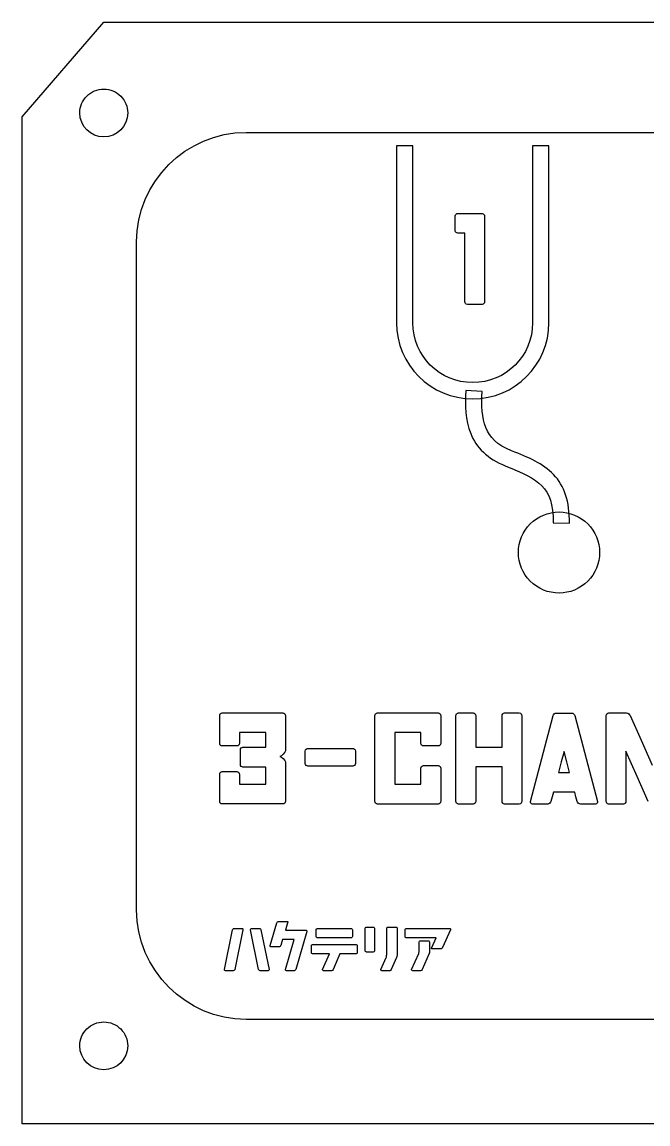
# Model space of a CAD drawing. Extents: x 36 to 171, y 10 to 513.
# Drawn here: x 36.4 to 82.5, y 10.3 to 91.6 of the extents above; entities that cross this region are included whole.
import ezdxf

# ---------------------------------------------------------------- set-up
doc = ezdxf.new("R2010")
doc.units = 0
doc.layers.add('Layer_1', color=7, linetype='CONTINUOUS')

msp = doc.modelspace()

# ---------------------------------------------------------------- linework, layer by layer
at = {"layer": 'Layer_1', "color": 7}
for points in [[(36.376434, 84.56527), (42.409731, 91.55846), (170.62037, 91.55846), (170.62037, 10.32862), (36.376434, 10.32862)], [(44.161511, 84.8555)], [(70.456188, 77.25979), (70.456188, 74.09143), (70.456188, 70.92306), (70.443898, 70.86386), (70.407028, 70.80246), (70.348928, 70.75216), (70.272958, 70.73536), (69.730002, 70.73536), (69.187045, 70.73536), (69.107725, 70.75216), (69.048515, 70.80246), (69.014995, 70.86396), (69.003825, 70.92316), (69.003825, 73.45919), (69.003825, 75.99522), (68.742401, 75.99522), (68.480978, 75.99522), (68.420648, 76.00752), (68.355848, 76.04442), (68.308928, 76.10252), (68.293288, 76.17842), (68.293288, 76.72138), (68.293288, 77.26434), (68.308928, 77.34254), (68.355848, 77.39844), (68.420648, 77.43534), (68.480978, 77.44764), (69.175873, 77.44764), (69.870768, 77.44764), (70.071863, 77.44764), (70.272958, 77.44764), (70.348928, 77.43084), (70.407018, 77.38054), (70.443888, 77.31904), (70.456178, 77.25984), (70.456179, 77.25979)], [(78.930724, 52.45322)], [(53.591183, 38.0929), (53.959857, 38.0929), (54.328531, 38.0929), (54.328531, 38.63362), (54.328531, 39.17434), (53.358806, 39.17434), (52.389081, 39.17434), (52.389081, 38.77662), (52.389081, 38.3789), (52.376791, 38.3186), (52.339921, 38.2538), (52.281821, 38.2069), (52.205851, 38.1913), (51.662894, 38.1913), (51.119938, 38.1913), (51.040618, 38.2069), (50.981408, 38.2538), (50.947888, 38.3186), (50.936718, 38.3789), (50.936718, 38.77662), (50.936718, 39.17434), (50.936718, 39.79997), (50.936718, 40.4256), (50.936718, 40.4326), (50.936718, 40.4396), (50.947888, 40.4988), (50.981408, 40.5602), (51.040618, 40.6105), (51.119938, 40.6273), (51.553409, 40.6273), (51.986881, 40.6273), (53.591172, 40.6273), (55.195464, 40.6273), (55.396559, 40.6273), (55.597654, 40.6273), (55.673624, 40.6105), (55.731714, 40.5602), (55.768584, 40.4987), (55.780874, 40.4395), (55.780874, 39.13238), (55.780874, 37.82527), (55.740654, 37.74037), (55.619997, 37.59289), (55.480348, 37.46106), (55.374214, 37.41416), (55.483702, 37.37506), (55.624466, 37.25775), (55.741771, 37.12257), (55.780871, 37.02091), (55.780871, 35.56185), (55.780871, 34.1028), (55.768581, 34.0436), (55.731711, 33.9822), (55.673611, 33.9319), (55.597641, 33.9151), (55.148549, 33.9151), (54.699437, 33.9151), (53.110786, 33.9151), (51.522135, 33.9151), (51.32104, 33.9151), (51.119945, 33.9151), (51.040625, 33.9319), (50.981415, 33.9822), (50.947895, 34.0437), (50.936725, 34.1029), (50.936725, 35.10837), (50.936725, 36.11385), (50.947895, 36.17305), (50.981415, 36.23445), (51.040625, 36.28465), (51.119945, 36.30145), (51.662901, 36.30145), (52.205858, 36.30145), (52.281828, 36.28465), (52.339918, 36.23445), (52.376788, 36.17295), (52.389078, 36.11375), (52.389078, 35.7406), (52.389078, 35.36746), (53.358803, 35.36746), (54.328528, 35.36746), (54.328528, 36.00426), (54.328528, 36.64106), (53.4884, 36.64106), (52.64827, 36.64106), (52.58794, 36.65336), (52.52314, 36.69026), (52.47622, 36.74836), (52.46058, 36.82426), (52.46058, 37.36722), (52.46058, 37.91018), (52.47622, 37.98838), (52.52314, 38.04428), (52.58794, 38.08118), (52.64827, 38.09348), (53.119726, 38.09344)], [(63.829156, 39.17438), (63.829156, 37.27068), (63.829156, 35.36698), (64.798881, 35.36698), (65.768606, 35.36698), (65.768606, 35.96356), (65.768606, 36.56014), (65.779776, 36.61934), (65.813296, 36.68074), (65.872506, 36.73104), (65.951826, 36.74784), (66.494782, 36.74784), (67.037739, 36.74784), (67.113709, 36.73104), (67.171799, 36.68074), (67.208669, 36.61924), (67.220959, 36.56004), (67.220959, 35.33113), (67.220959, 34.10222), (67.208669, 34.04302), (67.171799, 33.98162), (67.113699, 33.93142), (67.037729, 33.91462), (66.836646, 33.91462), (66.635551, 33.91462), (65.0469, 33.91462), (63.458249, 33.91462), (63.009137, 33.91462), (62.560025, 33.91462), (62.480705, 33.93142), (62.421495, 33.98162), (62.387975, 34.04312), (62.376805, 34.10232), (62.376805, 37.27068), (62.376805, 40.43904), (62.387975, 40.49824), (62.421495, 40.55964), (62.480705, 40.60994), (62.560025, 40.62674), (62.76112, 40.62674), (62.962215, 40.62674), (64.566506, 40.62674), (66.170798, 40.62674), (66.604269, 40.62674), (67.037741, 40.62674), (67.113711, 40.60994), (67.171801, 40.55964), (67.208671, 40.49814), (67.220961, 40.43894), (67.220961, 39.40889), (67.220961, 38.37884), (67.208671, 38.31854), (67.171801, 38.25374), (67.113701, 38.20674), (67.037731, 38.19114), (66.494774, 38.19114), (65.951818, 38.19114), (65.872498, 38.20674), (65.813288, 38.25374), (65.779768, 38.31854), (65.768598, 38.37884), (65.768598, 38.77656), (65.768598, 39.17428), (64.798873, 39.17428)], [(73.195715, 40.43904), (73.195715, 37.27068), (73.195715, 34.10232), (73.183425, 34.04312), (73.146555, 33.98172), (73.090695, 33.93152), (73.012495, 33.91472), (72.469538, 33.91472), (71.926582, 33.91472), (71.850612, 33.93152), (71.792522, 33.98172), (71.755652, 34.04322), (71.743362, 34.10242), (71.743362, 35.37378), (71.743362, 36.64515), (70.771402, 36.64515), (69.799443, 36.64515), (69.799443, 35.37378), (69.799443, 34.10242), (69.787153, 34.04322), (69.750283, 33.98182), (69.694423, 33.93162), (69.616223, 33.91482), (69.073261, 33.91482), (68.53031, 33.91482), (68.45434, 33.93162), (68.39625, 33.98182), (68.35938, 34.04332), (68.34709, 34.10252), (68.34709, 37.27088), (68.34709, 40.43924), (68.35938, 40.49844), (68.39625, 40.55984), (68.45769, 40.61014), (68.53478, 40.62694), (69.075502, 40.62694), (69.616224, 40.62694), (69.694434, 40.61014), (69.750294, 40.55984), (69.787164, 40.49834), (69.799454, 40.43914), (69.799454, 39.26832), (69.799454, 38.0975), (70.771413, 38.0975), (71.743373, 38.0975), (71.743373, 39.26832), (71.743373, 40.43914), (71.755663, 40.49834), (71.792533, 40.55974), (71.853973, 40.61004), (71.931063, 40.62684), (72.471785, 40.62684), (73.012507, 40.62684), (73.090717, 40.61004), (73.146577, 40.55974), (73.183447, 40.49824), (73.195737, 40.43904), (73.195731, 40.43904)], [(77.09696, 40.43011), (77.932621, 37.26622), (78.768283, 34.10232), (78.770483, 34.04312), (78.750363, 33.98172), (78.707913, 33.93152), (78.634173, 33.91472), (78.071106, 33.91472), (77.50804, 33.91472), (77.4276, 33.93152), (77.3561, 33.98172), (77.3047, 34.04322), (77.27566, 34.10242), (77.18405, 34.44875), (77.09244, 34.79508), (76.308217, 34.79508), (75.52395, 34.79508), (75.43234, 34.44875), (75.34073, 34.10242), (75.31168, 34.04322), (75.26029, 33.98182), (75.19102, 33.93162), (75.10835, 33.91482), (74.545284, 33.91482), (73.982218, 33.91482), (73.910718, 33.93162), (73.866028, 33.98182), (73.845918, 34.04332), (73.848118, 34.10252), (74.679311, 37.26642), (75.510504, 40.43031), (75.536204, 40.48951), (75.586474, 40.55091), (75.659084, 40.60111), (75.742874, 40.61791), (76.303705, 40.61791), (76.864537, 40.61791), (76.947207, 40.60111), (77.016467, 40.55091), (77.070087, 40.48941), (77.096897, 40.43021), (77.096898, 40.43021)], [(60.73676, 38.0125), (60.80156, 37.9991), (60.87083, 37.9589), (60.92781, 37.8997), (60.9468, 37.8204), (60.9468, 37.36012), (60.9468, 36.89983), (60.92781, 36.81933), (60.87083, 36.75683), (60.80156, 36.71993), (60.73676, 36.70763), (59.08778, 36.70763), (57.438801, 36.70763), (57.375121, 36.71993), (57.309211, 36.75683), (57.258941, 36.81713), (57.242181, 36.89983), (57.242181, 37.36012), (57.242181, 37.8204), (57.258941, 37.9031), (57.309211, 37.9634), (57.375121, 38.0003), (57.438801, 38.0126), (59.08778, 38.01257)], [(76.708176, 36.24733), (76.507081, 37.01149), (76.305986, 37.77565), (76.104891, 37.01149), (75.903796, 36.24733), (76.305986, 36.24733)], [(53.977006, 24.642994)], [(60.609164, 24.052107)], [(61.66097, 23.106675)], [(44.161511, 16.08543)]]:
    msp.add_lwpolyline(points, close=True, dxfattribs=at)
at = {"layer": 'Layer_1', "color": 1}
for points in [[(52.886561, 83.42347), (154.02302, 83.42347)], [(44.812343, 26.11122), (44.812343, 75.34729)], [(154.02302, 18.037), (52.886561, 18.037)]]:
    msp.add_lwpolyline(points, dxfattribs=at)
at = {"layer": 'Layer_1', "color": 7}
for points in [[(63.96651, 82.44051), (63.96651, 69.39364)], [(65.167681, 69.39364), (65.167681, 82.44051), (63.96651, 82.44051)], [(75.191119, 69.39364), (75.191119, 82.44051), (73.989947, 82.44051), (73.989947, 69.39364)], [(70.267291, 64.33501), (69.070025, 64.39168)], [(75.501666, 54.62996), (76.700884, 54.61236)], [(82.517473, 34.09811), (81.690748, 35.95265), (80.864024, 37.80719), (80.864024, 35.95489), (80.864024, 34.10258), (80.851734, 34.04338), (80.814864, 33.98188), (80.759004, 33.93158), (80.680804, 33.91478), (80.137847, 33.91478), (79.59489, 33.91478), (79.51892, 33.93158), (79.46083, 33.98188), (79.42396, 34.04338), (79.41167, 34.10258), (79.41167, 37.27094), (79.41167, 40.4393), (79.42396, 40.4985), (79.46083, 40.5599), (79.52227, 40.6102), (79.59936, 40.627), (80.256286, 40.62677), (80.913297, 40.62673), (80.999327, 40.60993), (81.078647, 40.55963), (81.142327, 40.49813), (81.181427, 40.43893), (81.994744, 38.61343), (82.808062, 36.78794)], [(55.295869, 25.262262), (55.89149, 25.262262)], [(51.289602, 21.721624), (51.885245, 24.642994)], [(52.003409, 24.742261), (52.57539, 24.742261)], [(52.653375, 24.642994), (52.057757, 21.721624)], [(53.804493, 21.721624), (53.208876, 24.642994)], [(53.286861, 24.742261), (53.858842, 24.742261)], [(53.977003, 24.642994), (54.57262, 21.721624)], [(54.650617, 23.48013), (55.15642, 25.162995)], [(55.943469, 25.162999), (55.782746, 24.624104), (57.274158, 24.624104)], [(57.352139, 24.524837), (56.548528, 21.721641)], [(58.044687, 24.153718), (58.044687, 24.64062)], [(58.155783, 24.74224), (60.609164, 24.74224)], [(60.71316, 24.64062), (60.71316, 24.153735)], [(61.660953, 23.106675), (61.660953, 24.73281)], [(61.762572, 24.843885), (62.249467, 24.843885)], [(62.351099, 24.73281), (62.351099, 23.106675)], [(63.237447, 22.761598), (63.23995, 22.794672), (63.23995, 24.744605)], [(63.3392, 24.843885), (63.911185, 24.843885)], [(64.008075, 24.744605), (64.008075, 22.794672)], [(64.598862, 24.153718), (64.598862, 24.64062)], [(64.70286, 24.742223), (67.881854, 24.742223)], [(67.933869, 24.642943), (67.345342, 23.331164)], [(56.413835, 23.933929), (55.574769, 23.933929), (55.437686, 23.480121)], [(55.780372, 21.721641), (56.413835, 23.933929)], [(57.80125, 23.560479), (60.963699, 23.560479)], [(60.609164, 24.052102), (58.155783, 24.052102)], [(66.886791, 24.052102), (64.70286, 24.052102)], [(65.631726, 23.061773), (65.636439, 23.099601), (65.636439, 23.730673)], [(65.735689, 23.829941), (66.307674, 23.829941)], [(66.404564, 23.730673), (66.404564, 23.099601)], [(66.558277, 23.331185), (66.886791, 24.052102)], [(55.298234, 23.380871), (54.702617, 23.380871)], [(57.690151, 22.971948), (57.690151, 23.458847)], [(59.023213, 22.870329), (57.80125, 22.870329)], [(58.522135, 21.721674), (59.023213, 22.870329)], [(60.963699, 22.870354), (59.791373, 22.870354), (59.290294, 21.721662)], [(61.067693, 23.458859), (61.067693, 22.971973)], [(62.249483, 23.002686), (61.762589, 23.002686)], [(65.080961, 21.721645), (65.598652, 22.898685)], [(66.366736, 22.898698), (65.849116, 21.721637)], [(67.20589, 23.231913), (66.610273, 23.231913)], [(62.8121, 21.721624), (63.201996, 22.593776)], [(63.970247, 22.593768), (63.58026, 21.721612)], [(51.939597, 21.622357), (51.365246, 21.622357)], [(54.497, 21.622357), (53.922654, 21.622357)], [(56.430363, 21.622374), (55.856017, 21.622374)], [(59.172117, 21.62239), (58.597771, 21.62239)], [(63.462082, 21.62234), (62.887737, 21.62234)], [(65.730939, 21.622374), (65.156593, 21.622374)]]:
    msp.add_lwpolyline(points, dxfattribs=at)
at = {"layer": 'Layer_1', "color": 1}
msp.add_lwpolyline([(78.930724, 52.45322)], close=True, dxfattribs=at)
at = {"layer": 'Layer_1', "color": 7}
for points in [[(40.631257, 84.8555), (40.631256, 85.323641), (40.817224, 85.772609), (41.14825, 86.103635)], [(41.14825, 86.103635), (41.479275, 86.434661), (41.928243, 86.62063), (42.396384, 86.62063)], [(42.396384, 86.62063), (42.864525, 86.62063), (43.313493, 86.434661), (43.644518, 86.103635)], [(43.644518, 86.103635), (43.975544, 85.772609), (44.161512, 85.323641), (44.161511, 84.8555)], [(42.396384, 83.09038), (41.421534, 83.09038), (40.631261, 83.88065), (40.631257, 84.8555)], [(44.161511, 84.8555), (44.161507, 83.88065), (43.371234, 83.09038), (42.396384, 83.09038)], [(63.96651, 69.39364), (63.96651, 66.29507), (66.481225, 63.78035), (69.579791, 63.78035)], [(69.579791, 64.98153), (67.125376, 64.98153), (65.167681, 66.93922), (65.167681, 69.39364)], [(69.579791, 63.78035), (72.678358, 63.78035), (75.191119, 66.29514), (75.191119, 69.39364)], [(73.989947, 69.39364), (73.989947, 66.93915), (72.034207, 64.98153), (69.579791, 64.98153)], [(69.070025, 64.39168), (69.019035, 63.30834), (69.028745, 62.22045), (69.4294, 61.21981)], [(70.544634, 61.66509), (70.256873, 62.38378), (70.218819, 63.30515), (70.267291, 64.33501)], [(69.4294, 61.21981), (69.830055, 60.21916), (70.658168, 59.35421), (72.011431, 58.83114)], [(72.445025, 59.95025), (71.332782, 60.38016), (70.832396, 60.9464), (70.544634, 61.66509)], [(75.540728, 58.19634), (74.758943, 59.01401), (73.693372, 59.46773), (72.445025, 59.95025)], [(72.011431, 58.83114), (73.228593, 58.36067), (74.122494, 57.94059), (74.671588, 57.36629)], [(76.700884, 54.61236), (76.724684, 56.21882), (76.322513, 57.37867), (75.540728, 58.19634)], [(74.671588, 57.36629), (75.220681, 56.792), (75.522596, 56.04264), (75.501666, 54.62996)], [(73.822603, 54.569074), (74.383762, 55.130234), (75.144857, 55.44549), (75.938456, 55.44549)], [(75.938456, 55.44549), (76.732055, 55.44549), (77.493151, 55.130234), (78.05431, 54.569074)], [(72.946189, 52.45322), (72.946188, 53.246819), (73.261444, 54.007915), (73.822603, 54.569074)], [(78.05431, 54.569074), (78.615469, 54.007915), (78.930725, 53.246819), (78.930724, 52.45322)], [(73.822603, 50.337366), (73.261444, 50.898525), (72.946188, 51.659621), (72.946189, 52.45322)], [(78.930724, 52.45322), (78.930725, 51.659621), (78.615469, 50.898525), (78.05431, 50.337366)], [(75.938456, 49.46095), (75.144857, 49.46095), (74.383762, 49.776206), (73.822603, 50.337366)], [(78.05431, 50.337366), (77.493151, 49.776206), (76.732055, 49.46095), (75.938456, 49.46095)], [(55.15642, 25.162995), (55.16115, 25.181902), (55.177695, 25.203174), (55.206056, 25.226811)], [(55.206056, 25.226811), (55.234417, 25.250445), (55.264354, 25.262262), (55.295869, 25.262262)], [(55.89149, 25.262262), (55.913539, 25.262262), (55.929296, 25.255964), (55.93876, 25.243369)], [(55.93876, 25.243369), (55.948214, 25.230773), (55.952148, 25.216593), (55.950563, 25.200828)], [(55.950563, 25.200828), (55.948895, 25.186647), (55.94653, 25.174038), (55.943469, 25.162999)], [(51.885245, 24.642994), (51.889974, 24.663486), (51.903362, 24.684758), (51.925409, 24.70681)], [(51.925409, 24.70681), (51.947458, 24.730444), (51.973458, 24.742261), (52.003409, 24.742261)], [(52.57539, 24.742261), (52.606905, 24.742261), (52.628965, 24.730444), (52.641572, 24.70681)], [(52.641572, 24.70681), (52.654167, 24.684761), (52.658102, 24.663488), (52.653375, 24.642994)], [(53.208876, 24.642994), (53.204146, 24.663486), (53.208081, 24.684758), (53.220679, 24.70681)], [(53.220679, 24.70681), (53.233274, 24.730444), (53.255335, 24.742261), (53.286861, 24.742261)], [(53.858842, 24.742261), (53.890355, 24.742261), (53.916355, 24.730444), (53.936842, 24.70681)], [(53.936842, 24.70681), (53.958891, 24.684761), (53.972279, 24.663488), (53.977006, 24.642994)], [(57.274158, 24.624104), (57.305672, 24.624104), (57.327731, 24.612287), (57.340336, 24.588653)], [(57.340336, 24.588653), (57.354516, 24.565019), (57.35845, 24.543747), (57.352139, 24.524837)], [(58.044687, 24.64062), (58.044687, 24.672129), (58.057296, 24.696548), (58.082515, 24.713879)], [(58.082515, 24.713879), (58.109291, 24.732786), (58.133714, 24.74224), (58.155783, 24.74224)], [(60.609164, 24.74224), (60.631213, 24.74224), (60.654061, 24.733579), (60.677709, 24.716256)], [(60.677709, 24.716256), (60.701343, 24.698934), (60.71316, 24.673722), (60.71316, 24.64062)], [(61.660953, 24.73281), (61.660953, 24.754859), (61.669614, 24.778496), (61.686936, 24.803721)], [(61.686936, 24.803721), (61.705844, 24.830497), (61.731056, 24.843885), (61.762572, 24.843885)], [(62.249467, 24.843885), (62.280981, 24.843885), (62.305404, 24.830497), (62.322738, 24.803721)], [(62.322738, 24.803721), (62.341645, 24.778502), (62.351099, 24.754865), (62.351099, 24.73281)], [(63.23995, 24.744605), (63.23995, 24.765097), (63.248611, 24.786373), (63.265933, 24.808434)], [(63.265933, 24.808434), (63.283256, 24.832068), (63.307678, 24.843885), (63.3392, 24.843885)], [(63.911185, 24.843885), (63.942699, 24.843885), (63.966334, 24.832068), (63.982092, 24.808434)], [(63.982092, 24.808434), (63.999414, 24.786384), (64.008075, 24.765108), (64.008075, 24.744605)], [(64.598862, 24.64062), (64.598862, 24.673708), (64.610679, 24.698915), (64.634314, 24.71624)], [(64.634314, 24.71624), (64.657948, 24.733562), (64.680796, 24.742223), (64.70286, 24.742223)], [(67.881854, 24.742223), (67.911792, 24.742223), (67.930701, 24.729614), (67.938581, 24.704395)], [(67.938581, 24.704395), (67.94645, 24.679176), (67.944879, 24.658692), (67.933869, 24.642943)], [(57.72798, 23.532118), (57.754756, 23.551025), (57.779179, 23.560479), (57.80125, 23.560479)], [(58.082515, 24.078086), (58.057296, 24.096993), (58.044687, 24.122204), (58.044687, 24.153718)], [(58.155783, 24.052102), (58.133733, 24.052102), (58.109311, 24.060764), (58.082515, 24.078086)], [(60.677709, 24.07809), (60.654075, 24.060768), (60.631226, 24.052107), (60.609164, 24.052107)], [(60.71316, 24.153735), (60.71316, 24.120644), (60.701343, 24.095429), (60.677709, 24.07809)], [(60.963699, 23.560479), (60.985749, 23.560479), (61.008596, 23.551817), (61.032241, 23.534495)], [(64.634314, 24.078086), (64.610679, 24.095408), (64.598862, 24.120619), (64.598862, 24.153718)], [(64.70286, 24.052102), (64.680811, 24.052102), (64.657962, 24.060764), (64.634314, 24.078086)], [(65.636439, 23.730673), (65.636439, 23.751165), (65.6451, 23.772437), (65.662422, 23.794489)], [(65.662422, 23.794489), (65.679745, 23.818124), (65.704167, 23.829941), (65.735689, 23.829941)], [(66.307674, 23.829941), (66.339188, 23.829941), (66.362824, 23.818124), (66.378581, 23.794489)], [(66.378581, 23.794489), (66.395903, 23.77244), (66.404564, 23.751168), (66.404564, 23.730673)], [(54.702617, 23.380871), (54.652193, 23.380871), (54.634859, 23.413957), (54.650617, 23.48013)], [(55.38805, 23.413945), (55.359686, 23.391895), (55.329748, 23.380871), (55.298234, 23.380871)], [(55.437686, 23.480121), (55.432956, 23.459629), (55.416411, 23.43757), (55.38805, 23.413945)], [(57.690151, 23.458847), (57.690151, 23.49036), (57.702761, 23.514784), (57.72798, 23.532118)], [(57.72798, 22.896312), (57.702761, 22.915219), (57.690151, 22.940431), (57.690151, 22.971948)], [(57.80125, 22.870329), (57.779201, 22.870329), (57.754777, 22.87899), (57.72798, 22.896312)], [(61.032241, 22.896337), (61.008607, 22.879015), (60.98576, 22.870354), (60.963699, 22.870354)], [(61.032241, 23.534495), (61.055876, 23.517173), (61.067693, 23.491961), (61.067693, 23.458859)], [(61.067693, 22.971973), (61.067693, 22.938883), (61.055876, 22.913671), (61.032241, 22.896337)], [(61.686954, 23.038138), (61.669631, 23.061772), (61.66097, 23.084617), (61.66097, 23.106675)], [(61.762589, 23.002686), (61.729498, 23.002686), (61.704287, 23.014503), (61.686954, 23.038138)], [(62.325115, 23.038138), (62.307793, 23.014503), (62.282582, 23.002686), (62.249483, 23.002686)], [(62.351099, 23.106675), (62.351099, 23.084626), (62.342438, 23.06178), (62.325115, 23.038138)], [(63.225644, 22.676507), (63.231956, 22.709597), (63.23589, 22.737961), (63.237447, 22.761598)], [(64.008075, 22.794672), (64.003346, 22.709583), (63.990736, 22.642615), (63.970247, 22.593768)], [(65.598652, 22.898685), (65.604964, 22.914451), (65.611261, 22.938876), (65.617545, 22.971961)], [(65.617545, 22.971961), (65.623857, 23.006617), (65.628584, 23.036554), (65.631726, 23.061773)], [(66.404564, 23.099601), (66.39511, 23.001906), (66.382501, 22.934939), (66.366736, 22.898698)], [(66.551183, 23.269742), (66.544871, 23.294961), (66.547236, 23.315442), (66.558277, 23.331185)], [(66.610273, 23.231913), (66.578759, 23.231913), (66.559063, 23.244523), (66.551183, 23.269742)], [(67.290981, 23.264987), (67.264205, 23.242938), (67.235841, 23.231913), (67.20589, 23.231913)], [(67.345342, 23.331164), (67.335889, 23.310672), (67.317768, 23.288613), (67.290981, 23.264987)], [(63.201996, 22.593776), (63.21145, 22.615826), (63.219333, 22.643402), (63.225644, 22.676507)], [(51.299069, 21.657808), (51.288031, 21.679857), (51.284875, 21.701129), (51.289602, 21.721624)], [(51.365246, 21.622357), (51.333732, 21.622357), (51.311673, 21.634174), (51.299069, 21.657808)], [(52.017593, 21.657808), (51.995544, 21.634174), (51.969545, 21.622357), (51.939597, 21.622357)], [(52.057757, 21.721624), (52.053028, 21.701132), (52.03964, 21.67986), (52.017593, 21.657808)], [(53.844657, 21.657808), (53.822608, 21.679857), (53.80922, 21.701129), (53.804493, 21.721624)], [(53.922654, 21.622357), (53.892717, 21.622357), (53.866718, 21.634174), (53.844657, 21.657808)], [(54.560817, 21.657808), (54.549778, 21.634174), (54.528506, 21.622357), (54.497, 21.622357)], [(54.57262, 21.721624), (54.577349, 21.701132), (54.573415, 21.67986), (54.560817, 21.657808)], [(55.789839, 21.657825), (55.778801, 21.679874), (55.775645, 21.701146), (55.780372, 21.721641)], [(55.856017, 21.622374), (55.824503, 21.622374), (55.802444, 21.634191), (55.789839, 21.657825)], [(56.508364, 21.657825), (56.486315, 21.634191), (56.460314, 21.622374), (56.430363, 21.622374)], [(56.548528, 21.721641), (56.543804, 21.701149), (56.530416, 21.679877), (56.508364, 21.657825)], [(58.529229, 21.660219), (58.516633, 21.683853), (58.514269, 21.704338), (58.522135, 21.721674)], [(58.597771, 21.62239), (58.566257, 21.62239), (58.54341, 21.635), (58.529229, 21.660219)], [(59.290294, 21.721662), (59.260356, 21.655481), (59.220964, 21.62239), (59.172117, 21.62239)], [(62.819195, 21.660169), (62.806599, 21.683803), (62.804234, 21.704288), (62.8121, 21.721624)], [(62.887737, 21.62234), (62.856223, 21.62234), (62.833375, 21.63495), (62.819195, 21.660169)], [(63.58026, 21.721612), (63.551899, 21.655431), (63.512506, 21.62234), (63.462082, 21.62234)], [(65.088047, 21.660202), (65.075451, 21.683836), (65.073089, 21.704317), (65.080961, 21.721645)], [(65.156593, 21.622374), (65.125079, 21.622374), (65.10223, 21.634983), (65.088047, 21.660202)], [(65.849116, 21.721637), (65.819179, 21.655461), (65.779787, 21.622374), (65.730939, 21.622374)], [(40.631257, 16.08543), (40.631256, 16.553571), (40.817224, 17.002539), (41.14825, 17.333565)], [(41.14825, 17.333565), (41.479275, 17.664591), (41.928243, 17.85056), (42.396384, 17.85056)], [(42.396384, 17.85056), (42.864525, 17.85056), (43.313493, 17.664591), (43.644518, 17.333565)], [(43.644518, 17.333565), (43.975544, 17.002539), (44.161512, 16.553571), (44.161511, 16.08543)], [(42.396384, 14.32031), (41.421534, 14.32031), (40.631261, 15.11058), (40.631257, 16.08543)], [(44.161511, 16.08543), (44.161507, 15.11058), (43.371234, 14.32031), (42.396384, 14.32031)]]:
    msp.add_open_spline(points, degree=3, dxfattribs=at)
at = {"layer": 'Layer_1', "color": 1}
for points in [[(44.812343, 75.34729), (44.812343, 79.78485), (48.4482, 83.42347), (52.886561, 83.42347)], [(73.822603, 54.569074), (74.383762, 55.130234), (75.144857, 55.44549), (75.938456, 55.44549)], [(75.938456, 55.44549), (76.732055, 55.44549), (77.493151, 55.130234), (78.05431, 54.569074)], [(72.946189, 52.45322), (72.946188, 53.246819), (73.261444, 54.007915), (73.822603, 54.569074)], [(78.05431, 54.569074), (78.615469, 54.007915), (78.930725, 53.246819), (78.930724, 52.45322)], [(73.822603, 50.337366), (73.261444, 50.898525), (72.946188, 51.659621), (72.946189, 52.45322)], [(78.930724, 52.45322), (78.930725, 51.659621), (78.615469, 50.898525), (78.05431, 50.337366)], [(75.938456, 49.46095), (75.144857, 49.46095), (74.383762, 49.776206), (73.822603, 50.337366)], [(78.05431, 50.337366), (77.493151, 49.776206), (76.732055, 49.46095), (75.938456, 49.46095)], [(52.886561, 18.037), (48.449001, 18.037), (44.812343, 21.67366), (44.812343, 26.11122)]]:
    msp.add_open_spline(points, degree=3, dxfattribs=at)

doc.saveas('drawing.dxf')
